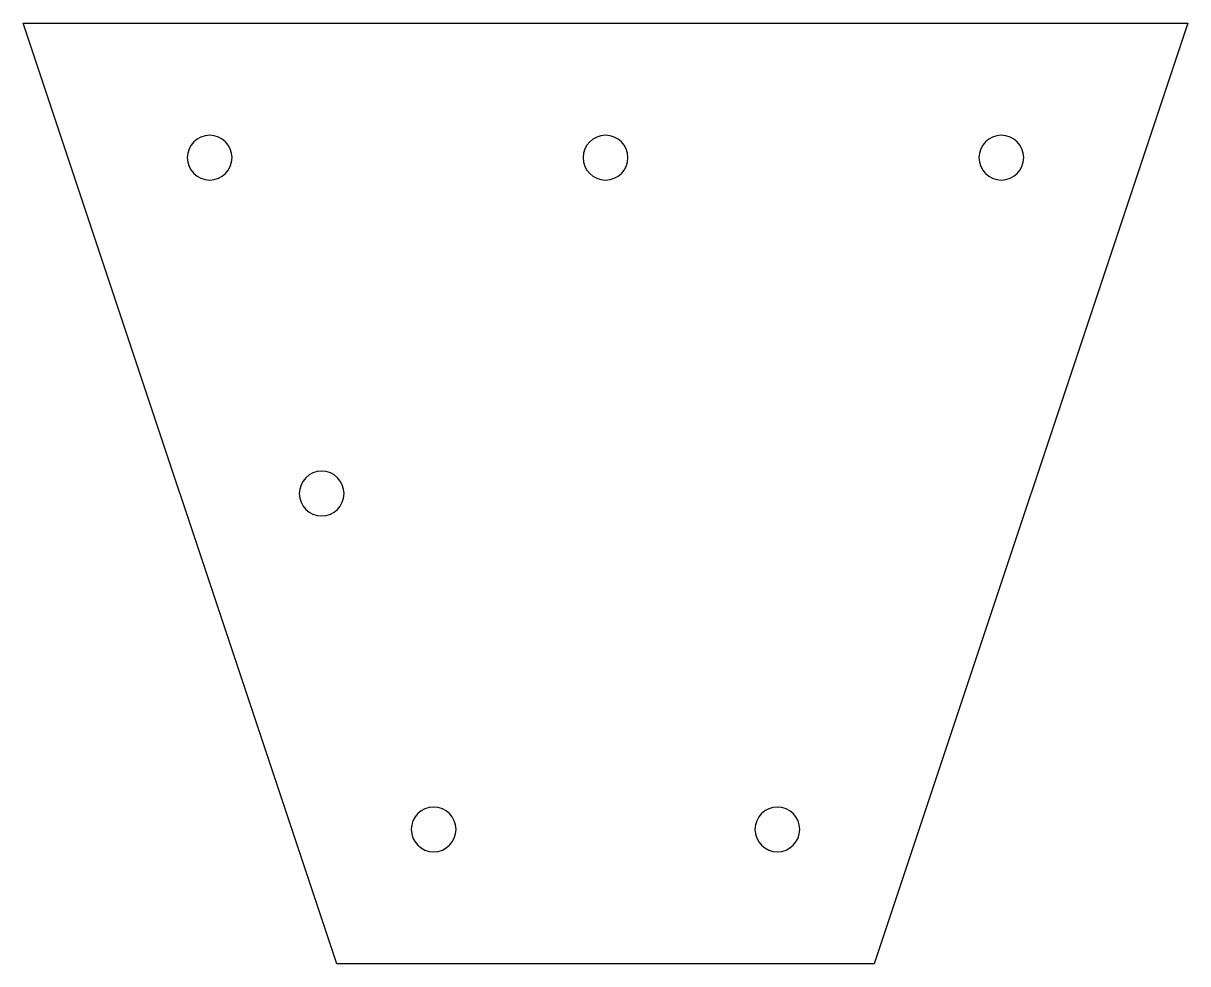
# Model space of a CAD drawing. Header units: millimetres. Extents: x 78 to 208, y 48 to 153.
import ezdxf

# ---------------------------------------------------------------- set-up
doc = ezdxf.new("R2010")
doc.units = ezdxf.units.MM
doc.header["$MEASUREMENT"] = 0
doc.layers.add('Layer0000', color=7, linetype='Continuous', lineweight=25)

msp = doc.modelspace()

# ---------------------------------------------------------------- linework, layer by layer
at = {"layer": 'Layer0000', "color": 7, "linetype": 'Continuous', "lineweight": 25}
for p, q in [((113.15, 47.85), (78.15, 152.85)), ((78.15, 152.85), (208.15, 152.85)), ((208.15, 152.85), (173.15, 47.85)), ((173.15, 47.85), (113.15, 47.85))]:
    msp.add_line(p, q, dxfattribs=at)
for centre, start, end in [((98.96, 137.85), 0, 180), ((143.15, 137.85), 0, 180), ((187.34, 137.85), 0, 180), ((98.96, 137.85), 180, 0), ((143.15, 137.85), 180, 0), ((187.34, 137.85), 180, 0), ((111.46, 100.35), 0, 180), ((111.46, 100.35), 180, 0), ((123.96, 62.85), 0, 180), ((162.34, 62.85), 0, 180), ((123.96, 62.85), 180, 0), ((162.34, 62.85), 180, 0)]:
    msp.add_arc(centre, 2.5, start, end, dxfattribs=at)

doc.saveas('drawing.dxf')
